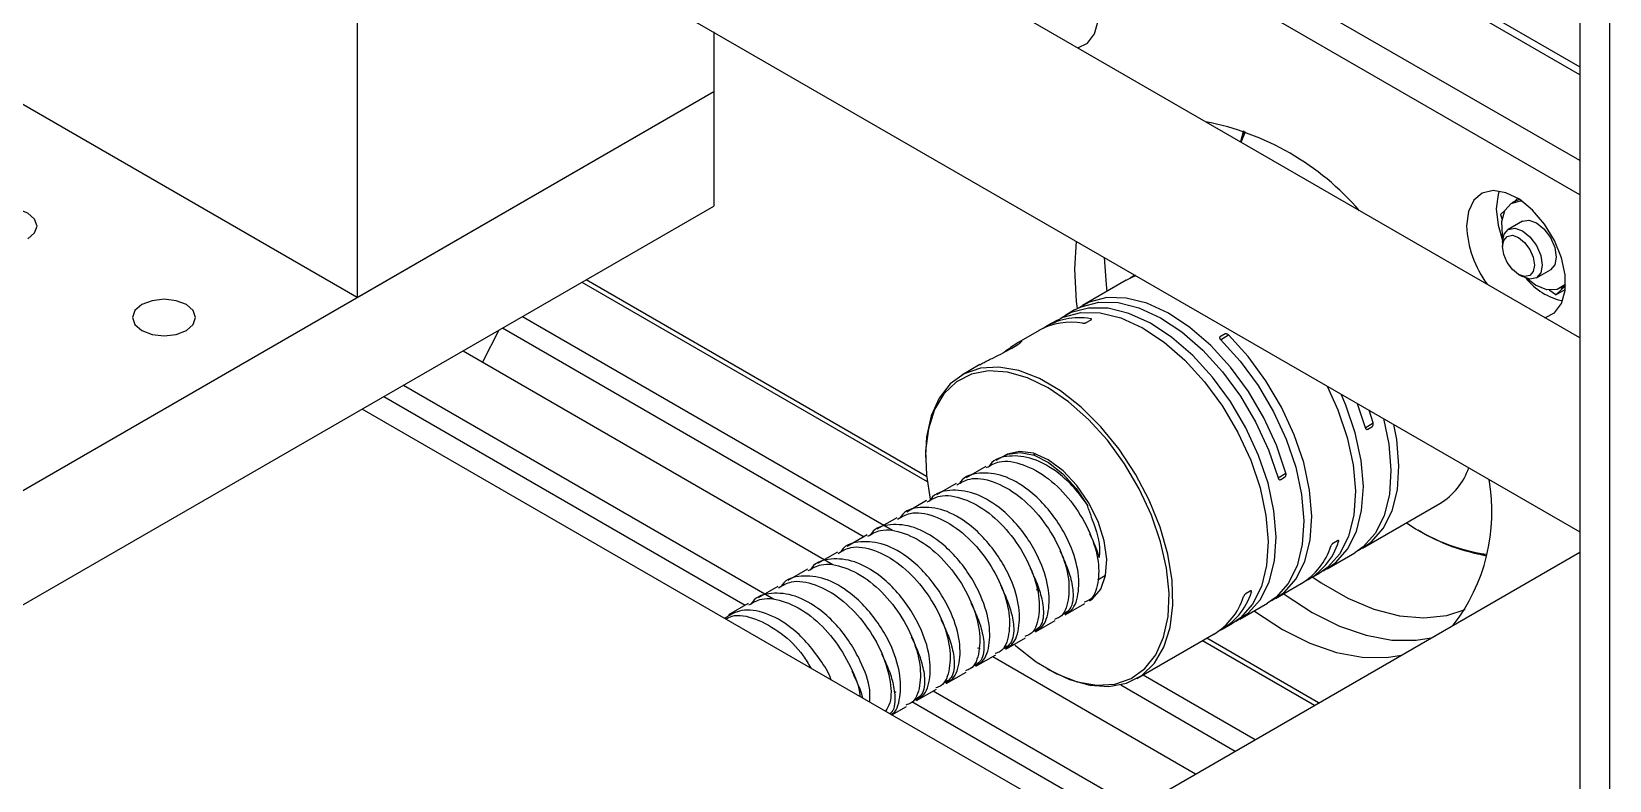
# Model space of a CAD drawing. Header units: millimetres. Extents: x -190 to 12889, y -227 to 3957.
# Drawn here: x 12323.2 to 12435.8, y 612.1 to 665.5 of the extents above; entities that cross this region are included whole.
import ezdxf

# ---------------------------------------------------------------- set-up
doc = ezdxf.new("R2010")
doc.units = ezdxf.units.MM
doc.header["$LTSCALE"] = 0.7
doc.layers.get('0').update_dxf_attribs({"color": 255})
doc.layers.add('DIM', color=94, linetype='Continuous', lineweight=25)

# ---------------------------------------------------------------- blocks, each defined once
blk = doc.blocks.new('3d')
at = {"color": 5, "linetype": 'Continuous', "lineweight": 25}
for p, q in [((17744.38, 717.35), (17744.38, 570.37)), ((17831.65, 702.66), (17831.65, 496.63)), ((17833.77, 701.43), (17833.77, 495.4)), ((17831.65, 580.15), (17769.83, 615.83)), ((17831.65, 577.7), (17769.83, 613.38)), ((17831.65, 567.5), (17761.52, 607.98)), ((17831.65, 586.27), (17800, 604.54)), ((17804.81, 602.33), (17831.65, 586.84)), ((17755.52, 597.59), (17831.65, 553.64)), ((17769.83, 589.33), (17769.83, 585.07)), ((17744.38, 570.37), (17713.61, 588.13)), ((17709.02, 549.96), (17769.83, 585.07)), ((17744.38, 570.37), (17769.83, 585.07)), ((17769.83, 585.07), (17769.83, 576.9)), ((17807.42, 581.48), (17807.71, 582.24)), ((17807.65, 582.27), (17807.48, 581.66)), ((17807.48, 581.45), (17807.79, 582.22)), ((17709.02, 541.8), (17769.83, 576.9)), ((17827.08, 577.27), (17826.8, 577.11)), ((17826.97, 577.2), (17827.23, 577.45)), ((17826, 576.3), (17826.32, 576.6)), ((17826, 576.3), (17826.11, 575.94)), ((17827.55, 575.81), (17826.55, 575.23)), ((17795.69, 574.4), (17795.58, 572.39)), ((17826.14, 574.31), (17826.14, 574)), ((17828.55, 571.77), (17829.55, 572.34)), ((17760.41, 571.46), (17785.06, 557.24)), ((17785.01, 557.6), (17760.71, 571.63)), ((17799.27, 571.6), (17796.16, 569.81)), ((17799.83, 571.93), (17799.56, 571.75)), ((17799.9, 571.97), (17799.83, 571.93)), ((17827.28, 572.02), (17827.55, 571.87)), ((17830.63, 571.21), (17829.93, 570.56)), ((17830.3, 571.04), (17830.58, 571.21)), ((17829.93, 570.56), (17829.47, 570.89)), ((17829.93, 570.56), (17830.61, 570.95)), ((17756.17, 569.01), (17782.58, 553.77)), ((17795.59, 569.48), (17794.89, 569.07)), ((17796.73, 568.86), (17796.77, 568.79)), ((17754.48, 568.04), (17753.32, 565.76)), ((17754.76, 568.2), (17780.56, 553.3)), ((17793.05, 568.01), (17791.61, 567.18)), ((17794.32, 568.74), (17793.61, 568.34)), ((17796.45, 568.6), (17796.73, 568.76)), ((17805.98, 567.58), (17806.28, 567.76)), ((17806.28, 567.76), (17805.99, 567.59)), ((17806.01, 567.36), (17806.57, 567.7)), ((17751.93, 566.56), (17778.33, 551.32)), ((17788.83, 565.58), (17787.53, 564.83)), ((17746.27, 563.3), (17772.08, 548.4)), ((17747.68, 564.12), (17774.09, 548.87)), ((17797.04, 532.22), (17744.74, 562.41)), ((17815.76, 562.81), (17816.33, 561.09)), ((17816.89, 561.42), (17816.62, 562.32)), ((17816.34, 561.08), (17816.89, 561.42)), ((17816.52, 560.97), (17816.81, 561.14)), ((17784.94, 559.1), (17784.94, 558.94)), ((17790.5, 559.03), (17789.97, 558.73)), ((17792.8, 559.21), (17792.66, 559.12)), ((17789.26, 558.32), (17787.85, 557.5)), ((17810.11, 557.49), (17810.67, 557.83)), ((17787.14, 557.09), (17785.73, 556.28)), ((17810.3, 557.38), (17810.58, 557.55)), ((17785.02, 555.87), (17783.61, 555.05)), ((17816.15, 552.48), (17821.67, 555.66)), ((17782.9, 554.65), (17781.48, 553.83)), ((17780.78, 553.42), (17779.36, 552.6)), ((17820.08, 553.79), (17820.22, 553.71)), ((17778.66, 552.2), (17777.24, 551.38)), ((17787.86, 526.91), (17831.65, 552.19)), ((17813.61, 551.01), (17815.59, 552.15)), ((17814.35, 553.01), (17814.06, 552.84)), ((17814.39, 553.03), (17814.44, 552.95)), ((17824.59, 552.03), (17824.97, 551.93)), ((17776.53, 550.97), (17775.12, 550.16)), ((17774.41, 549.75), (17773, 548.93)), ((17797.24, 550.22), (17797.8, 550.55)), ((17809.93, 548.89), (17811.77, 549.95)), ((17812.33, 550.28), (17813.04, 550.68)), ((17792.87, 549.55), (17793.04, 549.42)), ((17807.38, 547.42), (17809.36, 548.56)), ((17808.12, 549.42), (17807.84, 549.25)), ((17808.17, 549.43), (17808.22, 549.35)), ((17772.29, 548.52), (17770.88, 547.71)), ((17794.91, 547.72), (17796.32, 548.54)), ((17792.79, 546.5), (17794.2, 547.31)), ((17800.03, 543.17), (17805.55, 546.36)), ((17806.11, 546.68), (17806.82, 547.09)), ((17788.66, 545.36), (17788.85, 545.31)), ((17790.67, 545.27), (17792.08, 546.09)), ((17804.72, 545.88), (17812.72, 541.27)), ((17813.01, 541.44), (17805.02, 546.05)), ((17788.54, 544.05), (17789.96, 544.87)), ((17789.74, 544.74), (17804.23, 536.37)), ((17786.42, 542.82), (17787.84, 543.64)), ((17793.64, 543.88), (17793.78, 543.79)), ((17800.48, 543.43), (17808.48, 538.82)), ((17782.68, 542.28), (17782.83, 542.19)), ((17784.3, 541.6), (17785.72, 542.42)), ((17785.49, 542.29), (17799.99, 533.92)), ((17798.89, 542.72), (17807.06, 538)), ((17782.55, 540.59), (17783.59, 541.19)), ((17783.97, 541.54), (17798.58, 533.1))]:
    blk.add_line(p, q, dxfattribs=at)
at = {"color": 5, "linetype": 'Continuous', "lineweight": 25, "flags": 128}
for points in [[(17795.83, 588.18), (17796.51, 588.52), (17797.01, 589.19), (17797.27, 590.11), (17797.27, 591.22), (17797.01, 592.44), (17796.51, 593.68), (17795.81, 594.84), (17794.95, 595.85), (17794.01, 596.62), (17793.05, 597.1), (17792.14, 597.25), (17791.35, 597.06), (17790.75, 596.55), (17790.36, 595.75), (17790.23, 594.73), (17790.23, 594.73)], [(17829.16, 568.93), (17829.84, 569.28), (17830.34, 569.94), (17830.6, 570.86), (17830.6, 571.98), (17830.34, 573.2), (17829.84, 574.43), (17829.14, 575.6), (17828.28, 576.6), (17827.34, 577.38), (17826.38, 577.85), (17825.47, 578.01), (17824.69, 577.82), (17824.08, 577.31), (17823.7, 576.51), (17823.56, 575.48), (17823.56, 575.48)], [(17825.9, 577.97), (17825.82, 577.73), (17825.69, 576.71)], [(17720.86, 574.56), (17721.35, 574.98), (17721.52, 575.47), (17721.35, 575.97), (17720.86, 576.39), (17720.13, 576.67), (17719.27, 576.77), (17718.61, 576.71)], [(17825.69, 576.71), (17825.82, 575.53), (17826.14, 574.44)], [(17826.17, 574.65), (17826.14, 574.82), (17826.09, 575.79), (17826.3, 576.57), (17826.76, 577.08), (17827.42, 577.27), (17827.5, 577.27)], [(17827.08, 577.27), (17827.32, 577.37), (17827.34, 577.38)], [(17827.55, 575.81), (17828.01, 575.9), (17828.55, 575.71), (17829.09, 575.27), (17829.55, 574.65), (17829.86, 573.95)], [(17826.14, 574.31), (17826.25, 574.88), (17826.55, 575.23), (17827.01, 575.32), (17827.55, 575.13), (17828.09, 574.69), (17828.55, 574.08), (17828.86, 573.37), (17828.97, 572.68), (17828.86, 572.12), (17828.55, 571.77), (17828.09, 571.68), (17827.55, 571.87), (17827.55, 571.87)], [(17826.14, 574), (17826.22, 574.45), (17826.47, 574.73), (17826.84, 574.81), (17827.28, 574.65), (17827.71, 574.3), (17828.08, 573.8), (17828.33, 573.24), (17828.41, 572.68), (17828.33, 572.23), (17828.08, 571.95), (17827.71, 571.87), (17827.28, 572.02), (17826.84, 572.38), (17826.47, 572.87), (17826.22, 573.44), (17826.14, 574)], [(17829.86, 573.95), (17829.96, 573.26), (17829.86, 572.7), (17829.55, 572.34), (17829.55, 572.34)], [(17795.58, 572.39), (17795.71, 570.08), (17795.77, 569.58)], [(17797.71, 573.23), (17797.83, 571.3), (17797.89, 570.81)], [(17799.27, 571.6), (17799.75, 571.84), (17799.98, 571.93)], [(17830.63, 571.33), (17830.59, 571.28), (17830.03, 570.93), (17829.31, 570.92), (17828.5, 571.25), (17827.86, 571.73)], [(17830.63, 571.24), (17830.58, 571.21), (17830.58, 571.21)], [(17732.18, 568.02), (17732.67, 568.45), (17732.84, 568.94), (17732.67, 569.44), (17732.18, 569.86), (17731.45, 570.14), (17730.59, 570.24), (17729.73, 570.14), (17729, 569.86), (17728.51, 569.44), (17728.34, 568.94), (17728.51, 568.45), (17729, 568.02), (17729.73, 567.74), (17730.59, 567.64), (17731.45, 567.74), (17732.18, 568.02)], [(17795.59, 569.48), (17796.06, 569.71), (17797.31, 570.03), (17798.7, 570.01), (17800.18, 569.64), (17801.71, 568.93), (17803.25, 567.91), (17804.75, 566.62), (17806.15, 565.07), (17807.43, 563.34), (17808.53, 561.46), (17809.44, 559.49), (17810.11, 557.5)], [(17810.67, 557.83), (17810, 559.82), (17809.1, 561.78), (17807.99, 563.66), (17806.72, 565.4), (17805.31, 566.94), (17803.82, 568.24), (17802.28, 569.26), (17800.75, 569.96), (17799.26, 570.33), (17797.88, 570.36), (17796.63, 570.04), (17795.88, 569.63)], [(17794.32, 568.74), (17794.78, 568.97), (17796.03, 569.3), (17797.42, 569.27), (17798.9, 568.91), (17800.43, 568.2), (17801.97, 567.19), (17803.46, 565.89), (17804.87, 564.35), (17806.15, 562.61), (17807.25, 560.74), (17808.16, 558.77), (17808.83, 556.78), (17809.25, 554.82), (17809.41, 552.96), (17809.29, 551.25), (17808.92, 549.74), (17808.28, 548.48), (17807.42, 547.51), (17806.82, 547.09)], [(17807.09, 547.27), (17807.98, 547.84), (17808.85, 548.81), (17809.48, 550.07), (17809.86, 551.58), (17809.97, 553.29), (17809.82, 555.15), (17809.4, 557.11), (17808.72, 559.1), (17807.82, 561.06), (17806.71, 562.94), (17805.44, 564.68), (17804.03, 566.22), (17802.54, 567.51), (17801, 568.53), (17799.46, 569.23), (17797.98, 569.6), (17796.59, 569.62), (17795.35, 569.3), (17794.61, 568.9)], [(17809.64, 548.74), (17810.54, 549.31), (17811.4, 550.29), (17812.03, 551.55), (17812.41, 553.06), (17812.52, 554.77), (17812.36, 556.63), (17811.94, 558.59), (17811.26, 560.58), (17810.36, 562.54), (17809.25, 564.42), (17807.97, 566.16), (17806.57, 567.7)], [(17806, 567.37), (17807.41, 565.83), (17808.69, 564.1), (17809.79, 562.22), (17810.7, 560.25), (17811.37, 558.26), (17811.79, 556.31), (17811.95, 554.44), (17811.84, 552.73), (17811.47, 551.22), (17810.84, 549.96), (17809.97, 548.99), (17809.36, 548.56)], [(17799.94, 557.77), (17798.78, 559.54), (17797.47, 561.14), (17796.06, 562.54), (17794.59, 563.7), (17793.09, 564.58), (17791.61, 565.15), (17790.19, 565.4), (17788.88, 565.32), (17787.71, 564.92), (17786.71, 564.2), (17785.91, 563.19), (17785.35, 561.92), (17785.02, 560.42), (17784.94, 559.1)], [(17791.27, 545.62), (17791.4, 545.51), (17792.85, 544.37), (17794.32, 543.51), (17795.78, 542.95), (17797.17, 542.7), (17798.46, 542.78), (17799.62, 543.17), (17800.6, 543.88), (17801.38, 544.87), (17801.94, 546.13), (17802.26, 547.6), (17802.33, 549.26), (17802.15, 551.06), (17801.73, 552.93), (17801.07, 554.84), (17800.2, 556.72), (17799.15, 558.51), (17797.93, 560.18), (17796.59, 561.66), (17795.16, 562.93), (17793.69, 563.93), (17792.22, 564.64), (17790.79, 565.05), (17789.45, 565.14), (17788.22, 564.9), (17787.15, 564.35), (17786.26, 563.5), (17785.59, 562.37), (17785.15, 561), (17784.95, 559.42), (17785.01, 557.69), (17785.28, 555.97)], [(17813.62, 564.05), (17814.38, 562.36), (17815.05, 560.37), (17815.47, 558.42), (17815.63, 556.56), (17815.52, 554.84), (17815.14, 553.34), (17814.51, 552.08), (17813.64, 551.1), (17813.04, 550.68)], [(17813.32, 550.86), (17814.21, 551.43), (17815.07, 552.4), (17815.7, 553.66), (17816.08, 555.17), (17816.2, 556.88), (17816.04, 558.74), (17815.62, 560.7), (17814.95, 562.69), (17814.61, 563.47)], [(17817.63, 561.74), (17818.02, 559.9), (17818.17, 558.04), (17818.06, 556.32), (17817.69, 554.82), (17817.06, 553.55), (17816.19, 552.58), (17815.59, 552.15)], [(17815.86, 552.33), (17816.76, 552.91), (17817.62, 553.88), (17818.25, 555.14), (17818.63, 556.65), (17818.74, 558.36), (17818.58, 560.23), (17818.38, 561.3)], [(17790.5, 559.03), (17790.81, 559.18), (17791.7, 559.31), (17792.69, 559.11), (17793.73, 558.6), (17794.75, 557.79), (17795.7, 556.75), (17796.52, 555.53)], [(17796.59, 555.73), (17795.74, 556.96), (17794.76, 557.99), (17793.71, 558.78), (17792.65, 559.25), (17791.66, 559.39), (17790.79, 559.19), (17790.57, 559.07)], [(17793.78, 543.79), (17795.22, 543.1), (17796.67, 542.69), (17798.04, 542.6), (17799.29, 542.84), (17800.38, 543.4), (17801.28, 544.27), (17801.96, 545.41), (17802.41, 546.81), (17802.61, 548.41), (17802.55, 550.17), (17802.25, 552.04), (17801.7, 553.97), (17800.92, 555.9), (17799.94, 557.77)], [(17796.64, 548.72), (17796.86, 548.87), (17797.45, 549.56), (17797.79, 550.52), (17797.88, 551.7), (17797.7, 553.01), (17797.26, 554.39), (17796.59, 555.73)], [(17812.59, 550.42), (17813.2, 550.01), (17815.09, 548.92), (17816.96, 548.13), (17818.78, 547.65), (17820.52, 547.5), (17822.15, 547.67), (17823.48, 548.1)], [(17810.52, 549.23), (17810.62, 549.16), (17812.55, 547.89), (17814.49, 546.92), (17816.4, 546.26), (17818.24, 545.92), (17819.98, 545.91), (17821.04, 546.07)], [(17808.4, 548.01), (17808.49, 547.94), (17810.43, 546.67), (17812.37, 545.7), (17814.28, 545.04), (17816.12, 544.69), (17817.86, 544.68), (17818.92, 544.85)]]:
    blk.add_lwpolyline(points, dxfattribs=at)
at = {"color": 5, "linetype": 'Continuous', "lineweight": 25}
for centre, radius, start, end in [((17801.24, 563.82), 19.45, 40.9482, 79.0572), ((17831.18, 575.83), 7.62, 182.6252, 216.3502), ((17831.4, 574.66), 4.63, 218.9505, 257.8175), ((17795.91, 564.25), 4.68, 79.992, 123.3843), ((17795.35, 563.87), 4.74, 80.1276, 119.0858), ((17819.11, 559.84), 4.9, 301.5122, 340.6033), ((17812.16, 555.07), 13.22, 322.2874, 10.0747), ((17826.91, 565.32), 13.41, 235.3186, 261.7753), ((17827.08, 565.04), 13.24, 238.8219, 260.8775), ((17809.26, 554.1), 4.85, 301.2189, 342.2835), ((17809.87, 554.39), 4.79, 296.9534, 342.4324), ((17803.03, 550.5), 4.85, 301.2189, 342.2835), ((17803.65, 550.8), 4.79, 296.9534, 342.4324)]:
    blk.add_arc(centre, radius, start, end, dxfattribs=at)
for points, knots in [([(17796.73, 568.76), (17796.74, 568.76), (17796.76, 568.78), (17796.78, 568.79), (17796.79, 568.81), (17796.79, 568.83), (17796.78, 568.85), (17796.74, 568.86), (17796.73, 568.86)], [0, 0, 0, 0, 0.1273937, 0.252521, 0.3767052, 0.5008192, 0.7494054, 1, 1, 1, 1]), ([(17796.16, 568.54), (17796.18, 568.53), (17796.22, 568.53), (17796.29, 568.54), (17796.34, 568.55), (17796.38, 568.56), (17796.42, 568.58), (17796.44, 568.59), (17796.45, 568.6)], [0, 0, 0, 0, 0.250166, 0.498735, 0.622936, 0.747237, 0.872491, 1, 1, 1, 1]), ([(17806.57, 567.7), (17806.55, 567.71), (17806.5, 567.75), (17806.44, 567.77), (17806.38, 567.78), (17806.35, 567.78), (17806.31, 567.77), (17806.29, 567.76), (17806.28, 567.76)], [0, 0, 0, 0, 0.250166, 0.498735, 0.622936, 0.747237, 0.872491, 1, 1, 1, 1]), ([(17788.83, 565.57), (17788.93, 565.63), (17789.09, 565.72), (17789.44, 565.9), (17789.9, 566.12), (17790.51, 566.43), (17790.91, 566.65), (17791.11, 566.76)], [0, 0, 0, 0, 0.168384, 0.302936, 0.450176, 0.721845, 1, 1, 1, 1]), ([(17791.8, 567.22), (17791.82, 567.25), (17791.85, 567.3), (17791.74, 567.26), (17791.5, 567.12), (17791.14, 566.88), (17790.77, 566.62), (17790.54, 566.46), (17790.48, 566.42)], [0, 0, 0, 0, 0.183315, 0.356324, 0.535076, 0.727234, 0.917861, 1, 1, 1, 1]), ([(17791.11, 566.76), (17791.28, 566.86), (17791.6, 567.06), (17791.73, 567.17), (17791.8, 567.22)], [0, 0, 0, 0, 0.498887, 1, 1, 1, 1]), ([(17805.99, 567.59), (17805.98, 567.59), (17805.97, 567.58), (17805.95, 567.55), (17805.94, 567.52), (17805.94, 567.48), (17805.95, 567.43), (17805.98, 567.39), (17806, 567.37)], [0, 0, 0, 0, 0.127394, 0.252521, 0.376705, 0.500819, 0.749405, 1, 1, 1, 1]), ([(17816.33, 561.09), (17816.34, 561.07), (17816.36, 561.02), (17816.4, 560.98), (17816.43, 560.96), (17816.46, 560.96), (17816.49, 560.96), (17816.51, 560.97), (17816.52, 560.97)], [0, 0, 0, 0, 0.250166, 0.4987352, 0.6229356, 0.7472374, 0.8724913, 1, 1, 1, 1]), ([(17816.81, 561.14), (17816.82, 561.14), (17816.84, 561.16), (17816.86, 561.19), (17816.88, 561.22), (17816.9, 561.27), (17816.91, 561.34), (17816.9, 561.39), (17816.89, 561.42)], [0, 0, 0, 0, 0.127394, 0.252521, 0.376705, 0.500819, 0.749405, 1, 1, 1, 1]), ([(17789.31, 558.23), (17789.6, 558.4), (17790.32, 558.82), (17791.92, 558.54), (17793.74, 557.55), (17795.39, 555.86), (17796.65, 553.83), (17797.34, 551.72), (17797.32, 549.94), (17796.93, 548.84), (17796.4, 548.67), (17796.28, 548.63)], [0, 0, 0, 0, 0.082986, 0.207071, 0.334439, 0.456731, 0.582986, 0.709241, 0.831533, 0.958901, 1, 1, 1, 1]), ([(17796.52, 555.53), (17796.21, 555.96), (17795.59, 556.82), (17794.26, 558.05), (17792.6, 558.98), (17790.91, 559.14), (17789.82, 558.86), (17789.51, 558.35), (17789.48, 558.31)], [0, 0, 0, 0, 0.151955, 0.303512, 0.532703, 0.755985, 0.979268, 1, 1, 1, 1]), ([(17794.8, 547.79), (17794.95, 547.83), (17795.5, 548.01), (17795.91, 549.12), (17795.92, 550.91), (17795.31, 552.76), (17794.42, 554.34), (17793.46, 555.59), (17792.14, 556.83), (17790.48, 557.76), (17788.79, 557.92), (17787.69, 557.63), (17787.39, 557.13), (17787.36, 557.08)], [0, 0, 0, 0, 0.045031, 0.165174, 0.28053, 0.399623, 0.475794, 0.555449, 0.634896, 0.75504, 0.872086, 0.989132, 1, 1, 1, 1]), ([(17810.58, 557.55), (17810.59, 557.55), (17810.61, 557.56), (17810.64, 557.59), (17810.66, 557.63), (17810.68, 557.68), (17810.69, 557.75), (17810.68, 557.8), (17810.67, 557.83)], [0, 0, 0, 0, 0.127394, 0.252521, 0.376705, 0.500819, 0.749405, 1, 1, 1, 1]), ([(17792.68, 546.56), (17792.83, 546.61), (17793.38, 546.78), (17793.79, 547.89), (17793.8, 549.68), (17793.19, 551.53), (17792.3, 553.12), (17791.33, 554.37), (17790.02, 555.6), (17788.36, 556.53), (17786.67, 556.69), (17785.57, 556.41), (17785.27, 555.9), (17785.24, 555.86)], [0, 0, 0, 0, 0.045031, 0.165174, 0.28053, 0.399623, 0.475794, 0.555449, 0.634896, 0.75504, 0.872086, 0.989132, 1, 1, 1, 1]), ([(17787.19, 557.01), (17787.48, 557.17), (17788.2, 557.59), (17789.79, 557.32), (17791.62, 556.32), (17793.27, 554.64), (17794.53, 552.6), (17795.22, 550.5), (17795.2, 548.71), (17794.81, 547.62), (17794.28, 547.45), (17794.15, 547.4)], [0, 0, 0, 0, 0.082986, 0.207071, 0.334439, 0.456731, 0.582986, 0.709241, 0.831533, 0.958901, 1, 1, 1, 1]), ([(17810.11, 557.5), (17810.12, 557.48), (17810.13, 557.43), (17810.17, 557.39), (17810.21, 557.37), (17810.24, 557.36), (17810.27, 557.37), (17810.29, 557.38), (17810.3, 557.38)], [0, 0, 0, 0, 0.250166, 0.498735, 0.622936, 0.747237, 0.872491, 1, 1, 1, 1]), ([(17790.56, 545.34), (17790.71, 545.39), (17791.26, 545.56), (17791.67, 546.67), (17791.68, 548.46), (17791.07, 550.31), (17790.18, 551.89), (17789.21, 553.14), (17787.9, 554.38), (17786.24, 555.31), (17784.55, 555.47), (17783.45, 555.19), (17783.15, 554.68), (17783.12, 554.63)], [0, 0, 0, 0, 0.045031, 0.165174, 0.28053, 0.399623, 0.475794, 0.555449, 0.634896, 0.75504, 0.872086, 0.989132, 1, 1, 1, 1]), ([(17785.07, 555.78), (17785.36, 555.95), (17786.08, 556.37), (17787.67, 556.09), (17789.49, 555.1), (17791.14, 553.41), (17792.4, 551.38), (17793.09, 549.27), (17793.08, 547.49), (17792.69, 546.39), (17792.16, 546.22), (17792.03, 546.18)], [0, 0, 0, 0, 0.082986, 0.2070708, 0.334439, 0.4567313, 0.582986, 0.7092407, 0.8315331, 0.9589013, 1, 1, 1, 1]), ([(17796.52, 555.53), (17796.52, 555.53), (17796.52, 555.53), (17796.51, 555.52), (17796.51, 555.5), (17796.52, 555.41), (17796.64, 555.08), (17797.04, 554.02), (17797.44, 552.76), (17797.35, 551.99), (17797.34, 551.86)], [0, 0, 0, 0, 0.000943, 0.004286, 0.009451, 0.022138, 0.07275, 0.272796, 0.872014, 1, 1, 1, 1]), ([(17788.44, 544.11), (17788.59, 544.16), (17789.14, 544.33), (17789.55, 545.44), (17789.56, 547.23), (17788.95, 549.08), (17788.06, 550.67), (17787.09, 551.92), (17785.78, 553.15), (17784.12, 554.09), (17782.43, 554.24), (17781.33, 553.96), (17781.03, 553.45), (17781, 553.41)], [0, 0, 0, 0, 0.045031, 0.165174, 0.28053, 0.399623, 0.475794, 0.555449, 0.634896, 0.75504, 0.872086, 0.989132, 1, 1, 1, 1]), ([(17782.95, 554.56), (17783.24, 554.72), (17783.96, 555.14), (17785.55, 554.87), (17787.37, 553.87), (17789.02, 552.19), (17790.28, 550.15), (17790.97, 548.05), (17790.96, 546.26), (17790.56, 545.17), (17790.04, 545), (17789.91, 544.95)], [0, 0, 0, 0, 0.082986, 0.207071, 0.334439, 0.456731, 0.582986, 0.709241, 0.831533, 0.958901, 1, 1, 1, 1]), ([(17780.82, 553.33), (17781.11, 553.5), (17781.84, 553.92), (17783.43, 553.64), (17785.25, 552.65), (17786.9, 550.96), (17788.16, 548.93), (17788.85, 546.82), (17788.84, 545.04), (17788.44, 543.94), (17787.92, 543.77), (17787.79, 543.73)], [0, 0, 0, 0, 0.082986, 0.207071, 0.334439, 0.456731, 0.582986, 0.709241, 0.831533, 0.958901, 1, 1, 1, 1]), ([(17796.65, 553.51), (17796.78, 553.25), (17797.07, 552.65), (17797.24, 552.11), (17797.34, 551.81)], [0, 0, 0, 0, 0.433664, 1, 1, 1, 1]), ([(17778.7, 552.11), (17778.99, 552.28), (17779.72, 552.7), (17781.31, 552.42), (17783.13, 551.42), (17784.78, 549.74), (17786.04, 547.7), (17786.73, 545.6), (17786.72, 543.81), (17786.32, 542.72), (17785.8, 542.55), (17785.67, 542.5)], [0, 0, 0, 0, 0.082986, 0.207071, 0.334439, 0.456731, 0.582986, 0.709241, 0.831533, 0.958901, 1, 1, 1, 1]), ([(17786.32, 542.89), (17786.47, 542.94), (17787.01, 543.11), (17787.43, 544.22), (17787.44, 546.01), (17786.83, 547.86), (17785.93, 549.44), (17784.97, 550.69), (17783.66, 551.93), (17781.99, 552.86), (17780.31, 553.02), (17779.21, 552.74), (17778.9, 552.23), (17778.88, 552.19)], [0, 0, 0, 0, 0.045031, 0.165174, 0.28053, 0.399623, 0.475794, 0.555449, 0.634896, 0.75504, 0.872086, 0.989132, 1, 1, 1, 1]), ([(17794.53, 552.28), (17794.65, 552.03), (17794.97, 551.36), (17795.34, 550.33), (17795.55, 549.12), (17795.39, 548.11), (17794.93, 547.86), (17794.79, 547.78)], [0, 0, 0, 0, 0.132576, 0.340016, 0.583261, 0.875778, 1, 1, 1, 1]), ([(17814.06, 552.84), (17814.05, 552.84), (17814.03, 552.83), (17814, 552.8), (17813.97, 552.77), (17813.94, 552.73), (17813.9, 552.68), (17813.88, 552.64), (17813.87, 552.62)], [0, 0, 0, 0, 0.127394, 0.252521, 0.376705, 0.500819, 0.749405, 1, 1, 1, 1]), ([(17814.44, 552.95), (17814.44, 552.96), (17814.45, 553), (17814.44, 553.02), (17814.42, 553.03), (17814.4, 553.03), (17814.38, 553.02), (17814.36, 553.01), (17814.35, 553.01)], [0, 0, 0, 0, 0.250166, 0.4987352, 0.6229356, 0.7472374, 0.8724913, 1, 1, 1, 1]), ([(17776.58, 550.88), (17776.87, 551.05), (17777.6, 551.47), (17779.19, 551.19), (17781.01, 550.2), (17782.66, 548.51), (17783.92, 546.48), (17784.61, 544.38), (17784.6, 542.59), (17784.2, 541.49), (17783.68, 541.32), (17783.55, 541.28)], [0, 0, 0, 0, 0.082986, 0.207071, 0.334439, 0.456731, 0.582986, 0.709241, 0.831533, 0.958901, 1, 1, 1, 1]), ([(17784.2, 541.66), (17784.35, 541.71), (17784.89, 541.89), (17785.3, 543), (17785.32, 544.78), (17784.71, 546.63), (17783.81, 548.22), (17782.85, 549.47), (17781.53, 550.7), (17779.87, 551.64), (17778.18, 551.79), (17777.09, 551.51), (17776.78, 551), (17776.76, 550.96)], [0, 0, 0, 0, 0.045031, 0.165174, 0.28053, 0.399623, 0.475794, 0.555449, 0.634896, 0.75504, 0.872086, 0.989132, 1, 1, 1, 1]), ([(17792.41, 551.06), (17792.53, 550.8), (17792.85, 550.14), (17793.22, 549.1), (17793.43, 547.89), (17793.27, 546.89), (17792.81, 546.63), (17792.67, 546.56)], [0, 0, 0, 0, 0.132576, 0.340016, 0.583261, 0.875778, 1, 1, 1, 1]), ([(17774.46, 549.66), (17774.75, 549.83), (17775.48, 550.25), (17777.07, 549.97), (17778.89, 548.97), (17780.54, 547.29), (17781.8, 545.25), (17782.46, 543.18), (17782.55, 541.58), (17782.21, 541.03), (17782.1, 540.84)], [0, 0, 0, 0, 0.092849, 0.231681, 0.374187, 0.511014, 0.652274, 0.793534, 0.93036, 1, 1, 1, 1]), ([(17782.49, 540.62), (17782.5, 540.62), (17782.88, 540.77), (17783.17, 541.8), (17783.2, 543.55), (17782.59, 545.41), (17781.69, 546.99), (17780.73, 548.24), (17779.41, 549.48), (17777.75, 550.41), (17776.06, 550.57), (17774.97, 550.29), (17774.66, 549.78), (17774.64, 549.74)], [0, 0, 0, 0, 0.000577, 0.126313, 0.247038, 0.371675, 0.451392, 0.534755, 0.617901, 0.743637, 0.866132, 0.988626, 1, 1, 1, 1]), ([(17790.29, 549.84), (17790.41, 549.58), (17790.73, 548.91), (17791.1, 547.88), (17791.31, 546.67), (17791.15, 545.66), (17790.68, 545.41), (17790.55, 545.33)], [0, 0, 0, 0, 0.132576, 0.340016, 0.583261, 0.875778, 1, 1, 1, 1]), ([(17772.34, 548.43), (17772.63, 548.6), (17773.35, 549.02), (17774.95, 548.74), (17776.76, 547.75), (17778.43, 546.06), (17779.63, 544.05), (17780.25, 542.54), (17780.25, 541.93), (17780.25, 541.91)], [0, 0, 0, 0, 0.116426, 0.290511, 0.469202, 0.640773, 0.817902, 0.995032, 1, 1, 1, 1]), ([(17780.97, 541.49), (17780.98, 541.78), (17781.02, 542.64), (17780.45, 544.19), (17779.57, 545.77), (17778.61, 547.02), (17777.29, 548.25), (17775.63, 549.19), (17773.94, 549.34), (17772.85, 549.06), (17772.54, 548.55), (17772.51, 548.51)], [0, 0, 0, 0, 0.074568, 0.227754, 0.32573, 0.428189, 0.530379, 0.684915, 0.835468, 0.986021, 1, 1, 1, 1]), ([(17788.17, 548.61), (17788.29, 548.35), (17788.61, 547.69), (17788.98, 546.65), (17789.19, 545.44), (17789.02, 544.44), (17788.56, 544.18), (17788.43, 544.11)], [0, 0, 0, 0, 0.132576, 0.340016, 0.583261, 0.875778, 1, 1, 1, 1]), ([(17807.84, 549.25), (17807.83, 549.25), (17807.81, 549.23), (17807.78, 549.21), (17807.75, 549.18), (17807.71, 549.14), (17807.68, 549.08), (17807.66, 549.05), (17807.65, 549.03)], [0, 0, 0, 0, 0.127394, 0.252521, 0.376705, 0.500819, 0.749405, 1, 1, 1, 1]), ([(17808.22, 549.35), (17808.22, 549.37), (17808.23, 549.4), (17808.22, 549.43), (17808.2, 549.44), (17808.18, 549.44), (17808.15, 549.43), (17808.13, 549.42), (17808.12, 549.42)], [0, 0, 0, 0, 0.250166, 0.498735, 0.622936, 0.747237, 0.872491, 1, 1, 1, 1]), ([(17778.2, 543.09), (17778.19, 543.13), (17778.04, 543.6), (17777.42, 544.55), (17776.49, 545.79), (17775.16, 547.03), (17773.53, 547.94), (17771.82, 548.2), (17771, 547.71), (17770.61, 547.48)], [0, 0, 0, 0, 0.010723, 0.14116, 0.277565, 0.413613, 0.619351, 0.819784, 1, 1, 1, 1]), ([(17770.7, 547.42), (17770.84, 547.5), (17771.42, 547.81), (17772.84, 547.51), (17774.62, 546.52), (17776.03, 545.18), (17776.58, 544.22), (17776.76, 543.93)], [0, 0, 0, 0, 0.083889, 0.349073, 0.621275, 0.882629, 1, 1, 1, 1]), ([(17786.04, 547.39), (17786.17, 547.13), (17786.49, 546.46), (17786.86, 545.43), (17787.07, 544.22), (17786.9, 543.21), (17786.44, 542.96), (17786.3, 542.88)], [0, 0, 0, 0, 0.132576, 0.340016, 0.583261, 0.875778, 1, 1, 1, 1]), ([(17783.92, 546.16), (17784.05, 545.9), (17784.37, 545.24), (17784.73, 544.2), (17784.95, 542.99), (17784.78, 541.99), (17784.32, 541.73), (17784.18, 541.66)], [0, 0, 0, 0, 0.1325758, 0.3400156, 0.5832612, 0.875778, 1, 1, 1, 1]), ([(17781.8, 544.94), (17781.93, 544.68), (17782.25, 544.01), (17782.62, 542.97), (17782.81, 541.79), (17782.73, 540.89), (17782.42, 540.68), (17782.4, 540.67)], [0, 0, 0, 0, 0.149206, 0.382667, 0.656426, 0.985636, 1, 1, 1, 1]), ([(17779.68, 543.71), (17779.8, 543.45), (17780.11, 542.79), (17780.38, 542.16), (17780.44, 541.81), (17780.44, 541.8)], [0, 0, 0, 0, 0.382996, 0.982266, 1, 1, 1, 1])]:
    blk.add_open_spline(points, degree=3, knots=knots, dxfattribs=at)

msp = doc.modelspace()

# ---------------------------------------------------------------- block references
at = {"layer": 'DIM'}
msp.add_blockref('3d', (-5397.9356, 76.177), dxfattribs=at)

doc.saveas('drawing.dxf')
